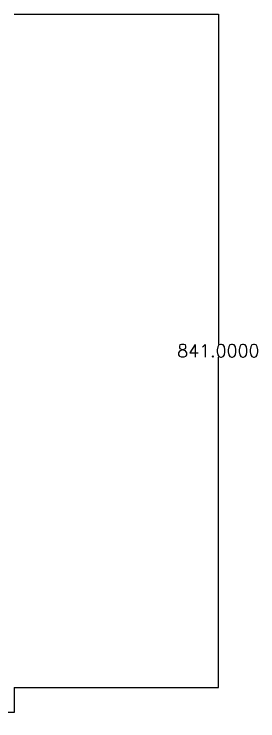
# Model space of a CAD drawing. Header units: inches. Extents: x 4936 to 94511, y 405365 to 454318.
# Drawn here: x 79286 to 94511, y 405365 to 449503 of the extents above; entities that cross this region are included whole.
import ezdxf

# ---------------------------------------------------------------- set-up
doc = ezdxf.new("R2010")
doc.units = ezdxf.units.IN
doc.header["$MEASUREMENT"] = 0
doc.styles.get("Standard").update_dxf_attribs({"font": 'txt', "bigfont": 'gbcbig.shx'})
doc.dimstyles.new('Standard-yuanban', dxfattribs={"dimtxt": 800, "dimasz": 0.18, "dimexe": 0.18, "dimexo": 0.0625, "dimgap": 0.09, "dimtad": 0, "dimtih": 1, "dimtoh": 1, "dimdec": 4, "dimlfac": 0.02, "dimzin": 0, "dimdsep": 46, "dimtxsty": 'Standard', "dimcen": 0.09, "dimadec": 0, "dimazin": 0, "dimtfac": 1, "dimtdec": 4, "dimtofl": 0, "dimtmove": 0, "dimatfit": 3, "dimfxl": 1, "dimtolj": 1, "dimtzin": 0, "dimarcsym": 0})

# ---------------------------------------------------------------- blocks, each defined once
blk = doc.blocks.new('*D2')
at = {"color": 0, "lineweight": -2, "transparency": 16777216}
for p, q in [((4936, 407453), (4936, 405890)), ((79286, 407453), (79286, 405890)), ((4936, 405890), (39311, 405890)), ((79286, 405890), (44911, 405890))]:
    blk.add_line(p, q, dxfattribs=at)
at = {"color": 0, "transparency": 16777216}
for points in [[(4936, 405890), (4936, 405890), (4936, 405890)], [(79286, 405890), (79286, 405890), (79286, 405890)]]:
    blk.add_solid(points, dxfattribs=at)
at = {"layer": 'Defpoints', "color": 0, "transparency": 16777216}
for p in [(4936, 407453), (79286, 407453), (79286, 405890)]:
    blk.add_point(p, dxfattribs=at)
at = {"color": 0, "transparency": 16777216, "insert": (42111, 405890), "char_height": 800, "attachment_point": 5}
blk.add_mtext('\\A1;1487.0000', dxfattribs=at)
blk = doc.blocks.new('*D3')
at = {"color": 0, "lineweight": -2, "transparency": 16777216}
for p, q in [((79286, 449503), (92043, 449503)), ((92042, 449503), (92042, 428878)), ((92042, 407453), (92042, 428078)), ((79286, 407453), (92043, 407453))]:
    blk.add_line(p, q, dxfattribs=at)
at = {"color": 0, "transparency": 16777216}
for points in [[(92042, 449503), (92042, 449503), (92042, 449503)], [(92042, 407453), (92042, 407453), (92042, 407453)]]:
    blk.add_solid(points, dxfattribs=at)
at = {"layer": 'Defpoints', "color": 0, "transparency": 16777216}
for p in [(79286, 449503), (92042, 449503), (79286, 407453)]:
    blk.add_point(p, dxfattribs=at)
at = {"color": 0, "transparency": 16777216, "insert": (92042, 428478), "char_height": 800, "attachment_point": 5}
blk.add_mtext('\\A1;841.0000', dxfattribs=at)

msp = doc.modelspace()

# ---------------------------------------------------------------- dimensions: what is measured, and where the dimension line sits
dim = msp.add_linear_dim(base=(92042.44823, 449503.09155), p1=(79285.91392, 407453.09155), p2=(79285.91392, 449503.09155), angle=90, dimstyle='Standard-yuanban')
dim.commit()
dim.dimension.update_dxf_attribs({"geometry": '*D3', "text_midpoint": (92042.44823, 428478.09155)})
dim = msp.add_linear_dim(base=(79285.91392, 405889.7489), p1=(4935.91392, 407453.09155), p2=(79285.91392, 407453.09155), dimstyle='Standard-yuanban')
dim.commit()
dim.dimension.update_dxf_attribs({"geometry": '*D2', "text_midpoint": (42110.91392, 405889.7489)})

doc.saveas('drawing.dxf')
